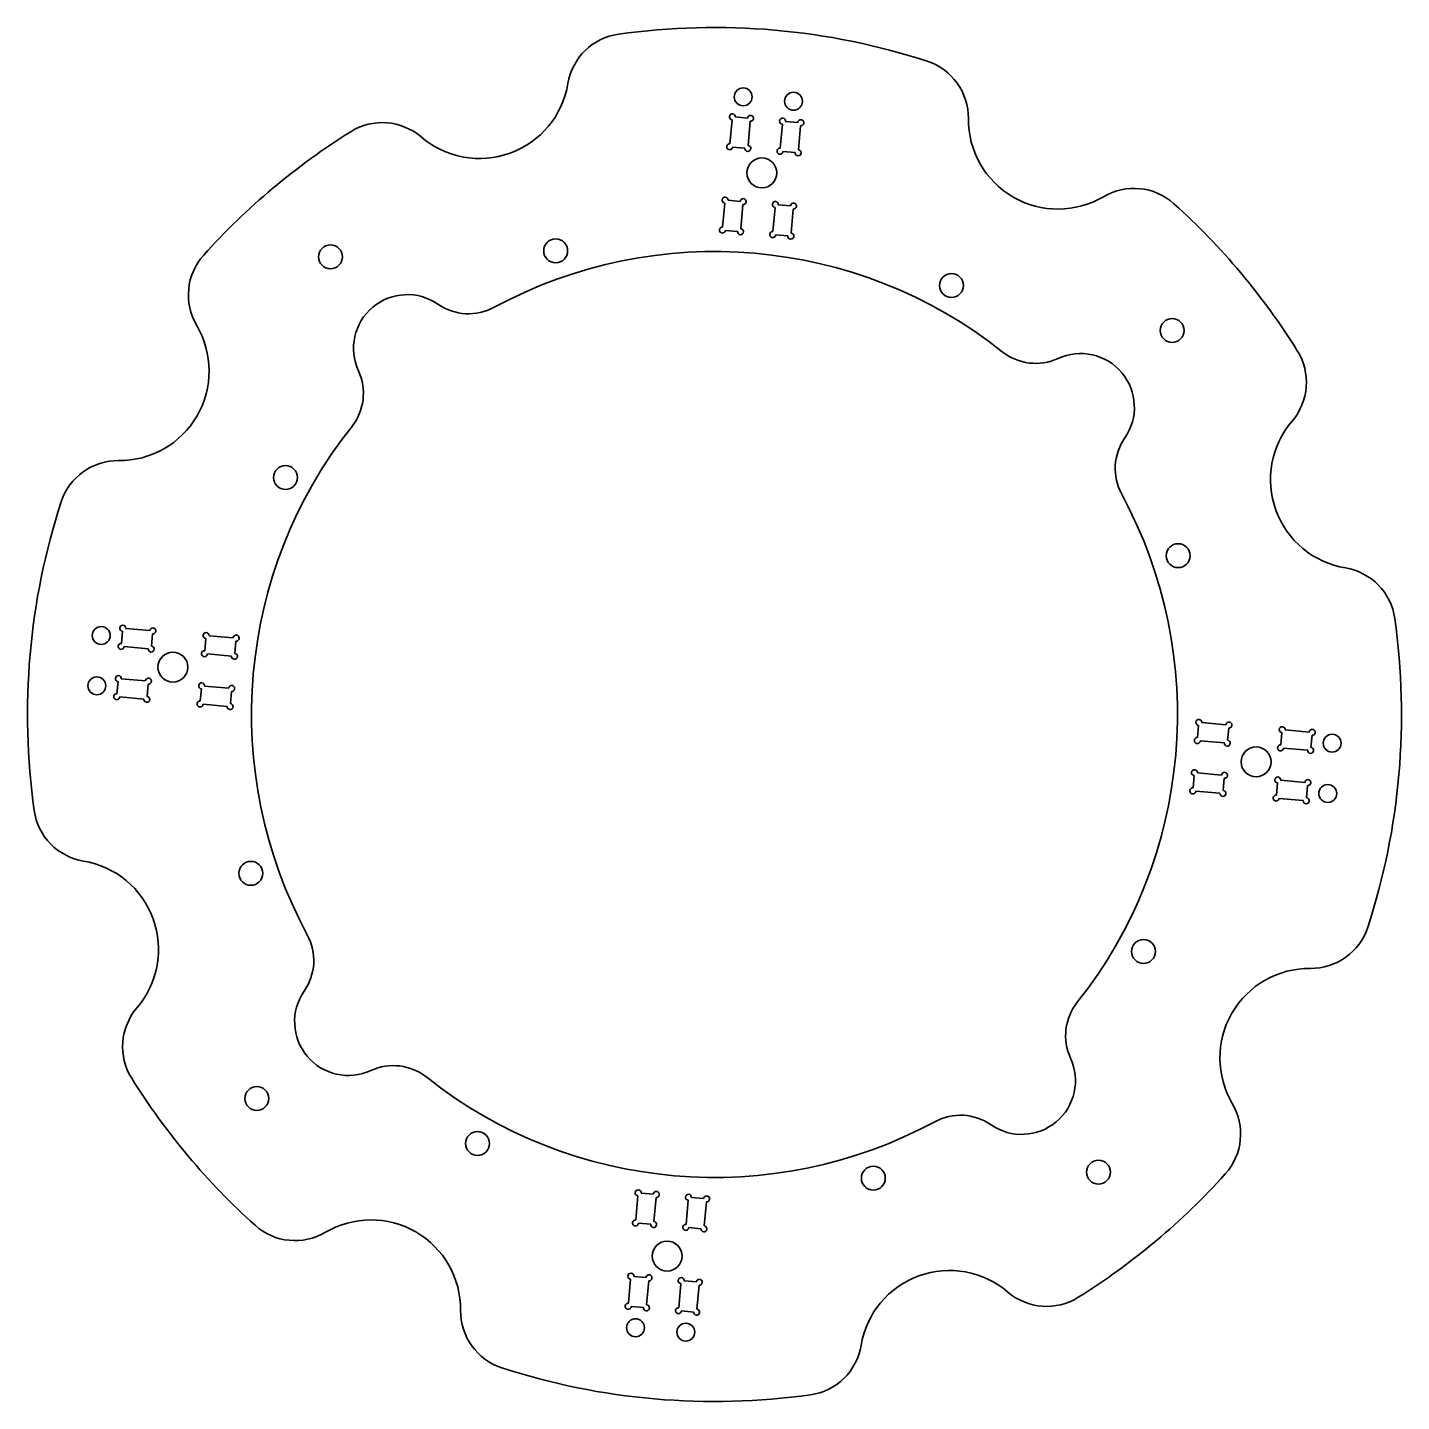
# Model space of a CAD drawing. Extents: x -10 to 220, y 34 to 264.
import ezdxf

# ---------------------------------------------------------------- set-up
doc = ezdxf.new("R2010")
doc.units = 0

msp = doc.modelspace()

# ---------------------------------------------------------------- linework, layer by layer
at = {"color": 7, "lineweight": 35, "ltscale": 0.05125}
for p, q in [((110.522415, 248.337341), (108.480209, 248.515991)), ((116.898056, 247.779541), (118.940254, 247.600861)), ((110.082275, 243.306549), (108.040077, 243.485214)), ((116.457924, 242.748749), (118.500122, 242.570084)), ((109.302231, 234.390594), (107.260033, 234.569275)), ((115.677879, 233.832809), (117.720078, 233.654144)), ((108.862091, 229.359833), (106.819893, 229.538483)), ((115.23774, 228.802032), (117.279938, 228.623352)), ((5.720467, 160.398056), (5.899132, 162.440262)), ((10.751251, 159.957916), (10.929916, 162.000122)), ((19.667191, 159.177872), (19.845863, 161.220078)), ((24.697975, 158.737747), (24.876648, 160.779938)), ((5.162666, 154.022415), (4.984001, 151.980209)), ((10.193451, 153.582275), (10.014786, 151.54007)), ((19.109398, 152.802231), (18.930725, 150.760025)), ((24.140175, 152.362091), (23.96151, 150.319901)), ((185.859833, 144.637909), (186.038483, 146.680099)), ((190.890594, 144.197769), (191.069275, 146.239975)), ((199.806549, 143.417725), (199.985214, 145.45993)), ((204.837341, 142.977585), (205.015991, 145.019791)), ((185.302032, 138.262253), (185.123352, 136.220062)), ((190.332809, 137.822128), (190.154144, 135.779922)), ((199.248749, 137.042084), (199.070084, 134.999878)), ((204.279541, 136.601944), (204.100861, 134.559738)), ((94.76226, 68.197975), (92.720062, 68.376648)), ((101.137909, 67.640175), (103.180107, 67.46151)), ((94.322121, 63.167191), (92.279922, 63.345863)), ((100.697769, 62.609398), (102.739967, 62.430725)), ((93.542076, 54.251251), (91.499878, 54.429916)), ((99.917725, 53.693451), (101.959923, 53.514786)), ((93.101944, 49.220467), (91.059746, 49.399132)), ((99.477585, 48.662666), (101.519791, 48.484001))]:
    msp.add_line(p, q, dxfattribs=at)
at = {"color": 7, "lineweight": 35, "ltscale": 0.10125}
for p, q in [((107.938538, 248.061478), (107.585556, 244.026886)), ((110.976929, 247.795654), (110.623947, 243.761078)), ((116.356384, 247.325012), (116.003403, 243.290436)), ((119.394775, 247.059189), (119.041794, 243.024597)), ((106.365379, 230.08017), (106.718353, 234.114746)), ((109.40377, 229.814331), (109.756752, 233.848938)), ((114.783218, 229.343689), (115.1362, 233.378296)), ((117.821617, 229.077881), (118.174599, 233.112457)), ((6.440811, 162.894775), (10.475403, 162.541794)), ((24.422127, 161.321609), (20.387535, 161.674591)), ((6.174988, 159.856384), (10.209572, 159.503403)), ((24.156303, 158.283218), (20.121712, 158.6362)), ((5.704346, 154.476929), (9.73893, 154.123947)), ((23.685661, 152.903763), (19.65107, 153.256744)), ((5.438522, 151.438538), (9.473106, 151.085556)), ((23.41983, 149.865372), (19.385246, 150.218353)), ((186.58017, 147.134628), (190.614746, 146.781647)), ((204.561478, 145.561462), (200.526886, 145.914444)), ((186.314331, 144.096237), (190.348938, 143.743256)), ((204.295654, 142.523071), (200.261078, 142.876053)), ((185.843689, 138.716782), (189.878296, 138.3638)), ((203.825012, 137.143616), (199.790436, 137.496597)), ((185.577881, 135.678391), (189.612457, 135.325409)), ((203.559189, 134.105225), (199.524597, 134.458206)), ((92.178383, 67.922127), (91.825401, 63.887535)), ((95.216782, 67.656303), (94.8638, 63.621712)), ((100.59623, 67.185661), (100.243248, 63.15107)), ((103.634621, 66.91983), (103.281647, 62.885246)), ((90.605225, 49.940811), (90.958206, 53.975403)), ((93.643616, 49.674988), (93.996597, 53.709572)), ((99.023071, 49.204346), (99.376053, 53.23893)), ((102.061462, 48.938522), (102.414444, 52.973106))]:
    msp.add_line(p, q, dxfattribs=at)
at = {"color": 7, "lineweight": 35}
for centre, radius in [((109.804176, 251.888443), 1.5), ((118.222023, 251.151978), 1.5), ((112.931175, 239.153717), 2.5), ((78.413208, 226.112518), 2), ((40.721237, 225.104446), 2), ((144.660156, 220.316681), 2), ((181.604446, 212.778763), 2), ((33.183327, 188.160156), 2), ((182.612518, 175.086792), 2), ((2.348022, 161.722015), 1.5), ((14.346283, 156.431168), 2.5), ((1.611557, 153.304184), 1.5), ((208.388443, 143.695816), 1.5), ((195.653717, 140.568832), 2.5), ((207.651978, 135.277985), 1.5), ((27.387474, 121.913208), 2), ((176.816681, 108.839844), 2), ((28.395554, 84.221237), 2), ((65.339844, 76.683327), 2), ((169.278763, 71.895554), 2), ((131.586792, 70.887474), 2), ((97.068825, 57.846283), 2.5), ((91.777977, 45.848022), 1.5), ((100.195824, 45.111557), 1.5)]:
    msp.add_circle(centre, radius, dxfattribs=at)
for centre, radius, start, end in [((90.330109, 252.470154), 10, 98.031253, 170.573647), ((105, 148.5), 115, 71.968747, 98.031253), ((137.501251, 248.343231), 10, 359.426349, 71.968747), ((65.667679, 256.564636), 15, 229.426345, 350.573651), ((107.982117, 248.55957), 0.5, 355, 264.999998), ((111.020508, 248.293762), 0.5, 264.999998, 175.000006), ((49.407059, 237.575378), 10, 49.42635, 121.968737), ((116.399963, 247.82312), 0.5, 355, 264.999998), ((119.438354, 247.557281), 0.5, 264.999998, 175.000006), ((162.5, 248.092926), 15, 179.426351, 300.573652), ((105, 148.5), 115, 121.968737, 138.031252), ((107.541977, 243.528793), 0.5, 84.999997, 355), ((110.580368, 243.26297), 0.5, 175.000006, 84.999997), ((115.959824, 242.792328), 0.5, 84.999997, 355), ((118.998215, 242.526505), 0.5, 175.000006, 84.999997), ((106.761932, 234.612854), 0.5, 355, 264.999998), ((109.800331, 234.347031), 0.5, 264.999998, 175.000006), ((175.216141, 226.568512), 10, 48.031253, 120.573657), ((115.179779, 233.876389), 0.5, 355, 264.999998), ((118.21817, 233.610565), 0.5, 264.999998, 175.000006), ((105, 148.5), 115, 31.968745, 48.031253), ((106.3218, 229.582062), 0.5, 84.999997, 355), ((109.360191, 229.316254), 0.5, 175.000006, 84.999997), ((114.739639, 228.845612), 0.5, 84.999997, 355), ((117.778038, 228.579773), 0.5, 175.000006, 84.999997), ((26.93148, 218.716141), 10, 138.031252, 210.573657), ((105, 148.5), 77.5, 51.580868, 118.419129), ((53.576992, 209.783554), 9, 55.26485, 204.735156), ((63.833099, 224.575867), 9, 235.264845, 298.419131), ((5.407082, 206), 15, 269.42635, 30.573651), ((194.075378, 204.092941), 10, 319.426351, 31.968745), ((158.751923, 216.271545), 9, 231.580873, 294.735152), ((166.283554, 199.923004), 9, 325.264848, 114.735157), ((37.228462, 202.251923), 9, 321.580869, 24.735151), ((105, 148.5), 77.5, 141.580874, 208.419128), ((213.064651, 187.832321), 15, 139.426345, 260.573653), ((181.075867, 189.666901), 9, 145.264846, 208.419128), ((5.156776, 181.001251), 10, 89.426349, 161.968743), ((105, 148.5), 115, 161.968743, 188.031259), ((105, 148.5), 77.5, 321.580869, 28.419133), ((208.970154, 163.169891), 10, 8.031254, 80.573652), ((5.942711, 162.938354), 0.5, 355, 264.999998), ((105, 148.5), 115, 341.968746, 8.031254), ((10.973495, 162.498215), 0.5, 264.999998, 175.000006), ((19.889442, 161.71817), 0.5, 355, 264.999998), ((24.920219, 161.27803), 0.5, 264.999998, 175.000006), ((5.676888, 159.899963), 0.5, 84.999997, 355), ((10.707672, 159.459824), 0.5, 175.000006, 84.999997), ((19.623611, 158.679779), 0.5, 84.999997, 355), ((24.654396, 158.239639), 0.5, 175.000006, 84.999997), ((5.206245, 154.520508), 0.5, 355, 264.999998), ((10.23703, 154.080368), 0.5, 264.999998, 175.000006), ((4.940422, 151.482117), 0.5, 84.999997, 355), ((19.152969, 153.300323), 0.5, 355, 264.999998), ((24.183754, 152.860199), 0.5, 264.999998, 175.000006), ((9.971207, 151.041977), 0.5, 175.000006, 84.999997), ((18.887146, 150.261932), 0.5, 84.999997, 355), ((23.917931, 149.821793), 0.5, 175.000006, 84.999997), ((186.082062, 147.178207), 0.5, 355, 264.999998), ((191.112854, 146.738068), 0.5, 264.999998, 175.000006), ((200.028793, 145.958023), 0.5, 355, 264.999998), ((205.05957, 145.517883), 0.5, 264.999998, 175.000006), ((185.816254, 144.139801), 0.5, 84.999997, 355), ((190.847031, 143.699677), 0.5, 175.000006, 84.999997), ((199.76297, 142.919632), 0.5, 84.999997, 355), ((204.793762, 142.479492), 0.5, 175.000006, 84.999997), ((185.345612, 138.760361), 0.5, 355, 264.999998), ((190.376389, 138.320221), 0.5, 264.999998, 175.000006), ((199.292328, 137.540176), 0.5, 355, 264.999998), ((185.079773, 135.72197), 0.5, 84.999997, 355), ((190.110565, 135.28183), 0.5, 175.000006, 84.999997), ((204.32312, 137.100037), 0.5, 264.999998, 175.000006), ((199.026505, 134.501785), 0.5, 84.999997, 355), ((204.057281, 134.061646), 0.5, 175.000006, 84.999997), ((1.029839, 133.830109), 10, 188.031259, 260.573653), ((-3.064651, 109.167679), 15, 319.426351, 80.573652), ((204.843231, 115.998749), 10, 269.42635, 341.968746), ((28.924141, 107.333099), 9, 325.264848, 28.419133), ((204.592926, 91), 15, 89.426349, 210.573657), ((43.716446, 97.076996), 9, 145.264846, 294.735152), ((15.924614, 92.907059), 10, 139.426345, 211.96875), ((172.771545, 94.748077), 9, 141.580874, 204.735156), ((51.248081, 80.728462), 9, 51.580868, 114.735157), ((156.423004, 87.216446), 9, 235.264845, 24.735151), ((105, 148.5), 115, 211.96875, 228.031251), ((105, 148.5), 77.5, 231.580873, 298.419131), ((183.068512, 78.283859), 10, 318.031254, 30.573651), ((146.166901, 72.424141), 9, 55.26485, 118.419129), ((105, 148.5), 115, 301.968746, 318.031254), ((92.221962, 68.420219), 0.5, 355, 264.999998), ((95.260361, 68.154396), 0.5, 264.999998, 175.000006), ((100.639809, 67.683754), 0.5, 355, 264.999998), ((103.6782, 67.417931), 0.5, 264.999998, 175.000006), ((34.783859, 70.43148), 10, 228.031251, 300.573652), ((47.5, 48.907082), 15, 359.426349, 120.573657), ((91.78183, 63.389442), 0.5, 84.999997, 355), ((94.820221, 63.123611), 0.5, 175.000006, 84.999997), ((100.199669, 62.652969), 0.5, 84.999997, 355), ((103.238068, 62.387146), 0.5, 175.000006, 84.999997), ((144.332321, 40.435349), 15, 49.42635, 170.573647), ((91.001785, 54.473495), 0.5, 355, 264.999998), ((94.040176, 54.207672), 0.5, 264.999998, 175.000006), ((99.419632, 53.73703), 0.5, 355, 264.999998), ((102.458023, 53.471207), 0.5, 264.999998, 175.000006), ((160.592941, 59.424614), 10, 229.426345, 301.968746), ((72.498749, 48.656776), 10, 179.426351, 251.968742), ((90.561646, 49.442711), 0.5, 84.999997, 355), ((93.600037, 49.176888), 0.5, 175.000006, 84.999997), ((98.979492, 48.706245), 0.5, 84.999997, 355), ((102.017883, 48.440422), 0.5, 175.000006, 84.999997), ((119.669891, 44.529839), 10, 278.031255, 350.573651), ((105, 148.5), 115, 251.968742, 278.031255)]:
    msp.add_arc(centre, radius, start, end, dxfattribs=at)

doc.saveas('drawing.dxf')
